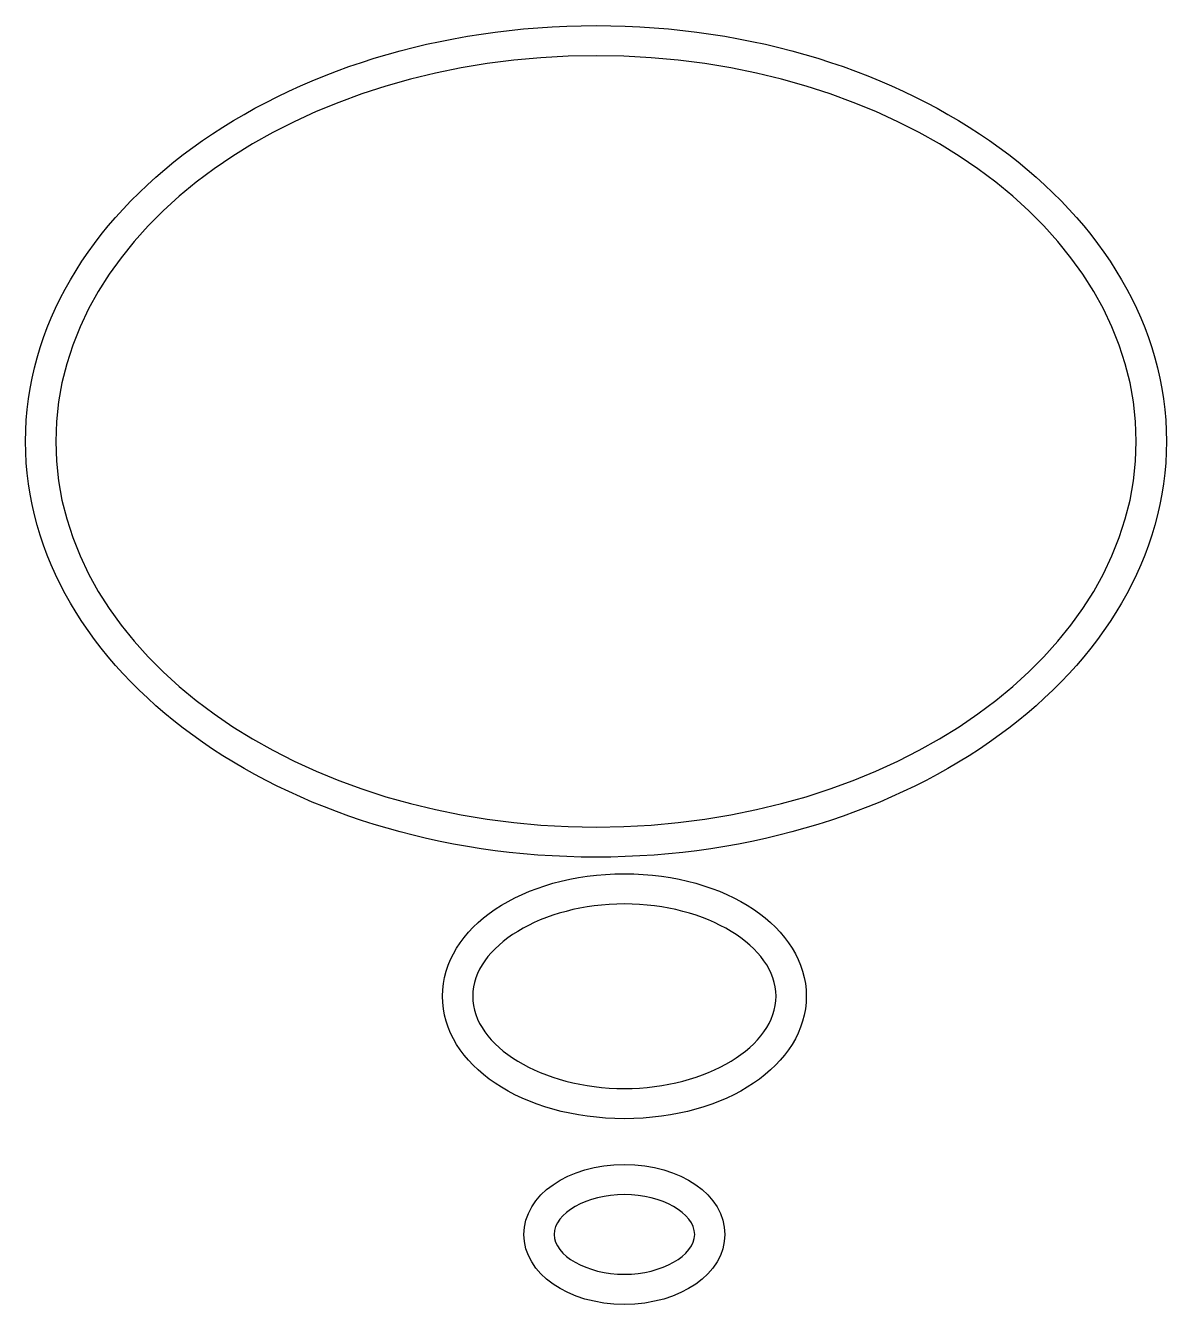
# Model space of a CAD drawing. Header units: centimetres. Extents: x -8.3 to 8.3, y -9.3 to 9.3.
import ezdxf

# ---------------------------------------------------------------- set-up
doc = ezdxf.new("R2010")
doc.units = ezdxf.units.CM
doc.header["$MEASUREMENT"] = 0
doc.layers.add('Camada 1', color=7, linetype='Continuous')

msp = doc.modelspace()

# ---------------------------------------------------------------- linework, layer by layer
at = {"layer": 'Camada 1'}
for points in [[(-8.33658, 3.26762), (-8.33658, -0.0828), (-4.59659, -2.80814), (0.00033, -2.80814), (0.00033, -2.80814), (4.59691, -2.80814), (8.33656, -0.0828), (8.33656, 3.26762), (8.33656, 3.26762), (8.33658, 6.61777), (4.59694, 9.34301), (0.00033, 9.34301), (0.00033, 9.34301), (-4.59659, 9.34301), (-8.33658, 6.61777), (-8.33658, 3.26762)], [(-7.89566, 3.26762), (-7.89566, 6.37462), (-4.35379, 8.90235), (0.00033, 8.90235), (0.00033, 8.90235), (4.35415, 8.90235), (7.89563, 6.37463), (7.89563, 3.26762), (7.89563, 3.26762), (7.89563, 0.16062), (4.35413, -2.3675), (0.00033, -2.3675), (0.00033, -2.3675), (-4.35378, -2.36751), (-7.89566, 0.16062), (-7.89566, 3.26762)], [(-2.24318, -4.84012), (-2.24318, -5.84347), (-1.0756, -6.62952), (0.41517, -6.62952), (0.41517, -6.62952), (1.90549, -6.62952), (3.07309, -5.84347), (3.07309, -4.84012), (3.07309, -4.84012), (3.07309, -3.83677), (1.90548, -3.05064), (0.41517, -3.05064), (0.41517, -3.05064), (-1.0756, -3.05063), (-2.24318, -3.83676), (-2.24318, -4.84012)], [(-1.80222, -4.84012), (-1.80222, -4.10918), (-0.78693, -3.49157), (0.41517, -3.49157), (0.41517, -3.49157), (1.61688, -3.49157), (2.63227, -4.10919), (2.63227, -4.84012), (2.63227, -4.84012), (2.63227, -5.57116), (1.61688, -6.1887), (0.41517, -6.1887), (0.41517, -6.1887), (-0.78696, -6.18867), (-1.80222, -5.57116), (-1.80222, -4.84012)], [(-1.05268, -8.31986), (-1.05268, -8.89371), (-0.40813, -9.343), (0.41518, -9.343), (0.41518, -9.343), (1.23809, -9.343), (1.88296, -8.89374), (1.88296, -8.31986), (1.88296, -8.31986), (1.88296, -7.74608), (1.23809, -7.29682), (0.41518, -7.29682), (0.41518, -7.29682), (-0.40813, -7.29682), (-1.05268, -7.74611), (-1.05268, -8.31986)], [(-0.61176, -8.31986), (-0.61176, -8.0095), (-0.13228, -7.73746), (0.41517, -7.73746), (0.41517, -7.73746), (0.96228, -7.73746), (1.44202, -8.00948), (1.44202, -8.31986), (1.44202, -8.31986), (1.44202, -8.63024), (0.96228, -8.90237), (0.41517, -8.90237), (0.41517, -8.90237), (-0.13228, -8.90237), (-0.61176, -8.63025), (-0.61176, -8.31986)]]:
    msp.add_open_spline(points, degree=3, knots=[0, 0, 0, 0, 0.2, 0.2, 0.2, 0.2, 0.4, 0.4, 0.4, 0.4, 0.6, 0.6, 0.6, 0.6, 1, 1, 1, 1], dxfattribs=at)

doc.saveas('drawing.dxf')
